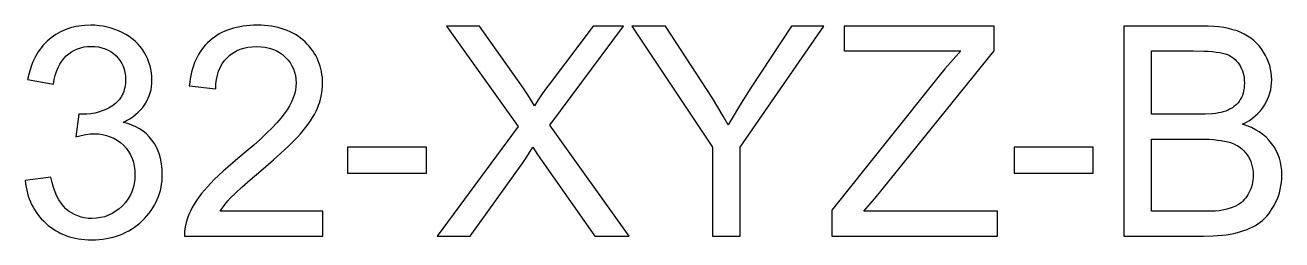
# Model space of a CAD drawing. Header units: millimetres. Extents: x -6.5 to 6.5, y -1.1 to 1.1.
import ezdxf

# ---------------------------------------------------------------- set-up
doc = ezdxf.new("R2010")
doc.units = ezdxf.units.MM
doc.layers.add('LASER_MARK', color=7, linetype='Continuous')

msp = doc.modelspace()

# ---------------------------------------------------------------- linework, layer by layer
at = {"layer": 'LASER_MARK'}
for points in [[(-6.195, -0.458), (-6.459, -0.493), (-6.455, -0.527), (-6.45, -0.559), (-6.443, -0.591), (-6.436, -0.622), (-6.427, -0.652), (-6.417, -0.681), (-6.405, -0.71), (-6.392, -0.737), (-6.378, -0.764), (-6.363, -0.79), (-6.347, -0.816), (-6.329, -0.84), (-6.31, -0.864), (-6.29, -0.887), (-6.268, -0.91), (-6.245, -0.931), (-6.222, -0.952), (-6.197, -0.971), (-6.172, -0.989), (-6.146, -1.005), (-6.119, -1.02), (-6.091, -1.034), (-6.063, -1.047), (-6.034, -1.058), (-6.004, -1.068), (-5.974, -1.076), (-5.942, -1.084), (-5.91, -1.089), (-5.878, -1.094), (-5.844, -1.097), (-5.81, -1.099), (-5.775, -1.1), (-5.736, -1.099), (-5.698, -1.097), (-5.661, -1.093), (-5.624, -1.088), (-5.589, -1.081), (-5.554, -1.072), (-5.52, -1.062), (-5.488, -1.051), (-5.455, -1.038), (-5.424, -1.023), (-5.394, -1.007), (-5.364, -0.99), (-5.336, -0.971), (-5.308, -0.95), (-5.281, -0.928), (-5.255, -0.904), (-5.23, -0.879), (-5.207, -0.854), (-5.185, -0.827), (-5.165, -0.801), (-5.146, -0.773), (-5.129, -0.745), (-5.114, -0.716), (-5.101, -0.686), (-5.088, -0.656), (-5.078, -0.625), (-5.069, -0.594), (-5.062, -0.562), (-5.056, -0.529), (-5.052, -0.495), (-5.05, -0.461), (-5.049, -0.426), (-5.051, -0.375), (-5.056, -0.326), (-5.064, -0.279), (-5.076, -0.235), (-5.09, -0.192), (-5.109, -0.152), (-5.13, -0.114), (-5.155, -0.079), (-5.183, -0.045), (-5.213, -0.015), (-5.246, 0.012), (-5.282, 0.037), (-5.32, 0.058), (-5.361, 0.076), (-5.405, 0.092), (-5.452, 0.104), (-5.416, 0.122), (-5.383, 0.141), (-5.352, 0.162), (-5.323, 0.184), (-5.296, 0.207), (-5.272, 0.232), (-5.25, 0.258), (-5.23, 0.286), (-5.212, 0.315), (-5.197, 0.345), (-5.184, 0.376), (-5.174, 0.407), (-5.165, 0.439), (-5.16, 0.472), (-5.156, 0.506), (-5.155, 0.54), (-5.156, 0.577), (-5.16, 0.613), (-5.166, 0.648), (-5.175, 0.683), (-5.186, 0.718), (-5.199, 0.752), (-5.215, 0.785), (-5.233, 0.818), (-5.254, 0.85), (-5.277, 0.88), (-5.302, 0.908), (-5.329, 0.935), (-5.359, 0.96), (-5.391, 0.983), (-5.424, 1.005), (-5.46, 1.024), (-5.498, 1.042), (-5.536, 1.057), (-5.576, 1.07), (-5.616, 1.081), (-5.657, 1.089), (-5.699, 1.095), (-5.741, 1.099), (-5.785, 1.1), (-5.847, 1.098), (-5.878, 1.095), (-5.907, 1.091), (-5.936, 1.086), (-5.965, 1.079), (-5.992, 1.072), (-6.02, 1.063), (-6.046, 1.054), (-6.072, 1.043), (-6.097, 1.031), (-6.121, 1.018), (-6.145, 1.004), (-6.168, 0.988), (-6.19, 0.972), (-6.212, 0.954), (-6.233, 0.935), (-6.253, 0.915), (-6.272, 0.895), (-6.29, 0.873), (-6.308, 0.851), (-6.324, 0.827), (-6.339, 0.803), (-6.353, 0.778), (-6.367, 0.752), (-6.379, 0.724), (-6.39, 0.696), (-6.401, 0.667), (-6.419, 0.607), (-6.433, 0.542), (-6.168, 0.495), (-6.16, 0.542), (-6.149, 0.586), (-6.136, 0.627), (-6.12, 0.665), (-6.103, 0.699), (-6.083, 0.731), (-6.061, 0.76), (-6.036, 0.786), (-6.01, 0.808), (-5.981, 0.828), (-5.952, 0.845), (-5.92, 0.858), (-5.887, 0.869), (-5.853, 0.877), (-5.817, 0.881), (-5.779, 0.883), (-5.741, 0.881), (-5.705, 0.877), (-5.67, 0.869), (-5.638, 0.859), (-5.607, 0.845), (-5.578, 0.829), (-5.55, 0.81), (-5.525, 0.787), (-5.502, 0.763), (-5.482, 0.736), (-5.465, 0.709), (-5.451, 0.679), (-5.44, 0.648), (-5.433, 0.616), (-5.428, 0.582), (-5.427, 0.546), (-5.429, 0.502), (-5.435, 0.461), (-5.44, 0.441), (-5.446, 0.422), (-5.452, 0.404), (-5.46, 0.387), (-5.469, 0.37), (-5.479, 0.354), (-5.49, 0.339), (-5.503, 0.325), (-5.516, 0.311), (-5.53, 0.298), (-5.545, 0.286), (-5.562, 0.275), (-5.596, 0.254), (-5.631, 0.236), (-5.668, 0.221), (-5.705, 0.209), (-5.744, 0.199), (-5.783, 0.192), (-5.824, 0.188), (-5.866, 0.187), (-5.908, 0.189), (-5.938, -0.043), (-5.884, -0.03), (-5.835, -0.021), (-5.791, -0.015), (-5.751, -0.013), (-5.706, -0.015), (-5.663, -0.021), (-5.623, -0.03), (-5.584, -0.043), (-5.547, -0.059), (-5.512, -0.08), (-5.479, -0.104), (-5.449, -0.131), (-5.421, -0.162), (-5.397, -0.195), (-5.376, -0.229), (-5.359, -0.266), (-5.346, -0.304), (-5.337, -0.345), (-5.331, -0.387), (-5.33, -0.432), (-5.332, -0.479), (-5.338, -0.523), (-5.348, -0.566), (-5.362, -0.607), (-5.38, -0.646), (-5.402, -0.683), (-5.428, -0.719), (-5.458, -0.752), (-5.491, -0.782), (-5.526, -0.808), (-5.563, -0.831), (-5.601, -0.849), (-5.641, -0.863), (-5.684, -0.873), (-5.727, -0.879), (-5.773, -0.881), (-5.812, -0.88), (-5.849, -0.875), (-5.884, -0.867), (-5.918, -0.856), (-5.951, -0.842), (-5.982, -0.825), (-6.012, -0.805), (-6.04, -0.782), (-6.066, -0.755), (-6.09, -0.725), (-6.113, -0.69), (-6.133, -0.652), (-6.152, -0.609), (-6.168, -0.563), (-6.182, -0.512)], [(-3.398, -0.808), (-4.454, -0.808), (-4.431, -0.772), (-4.404, -0.736), (-4.375, -0.7), (-4.343, -0.665), (-4.298, -0.621), (-4.233, -0.561), (-4.146, -0.485), (-4.037, -0.394), (-3.905, -0.28), (-3.793, -0.178), (-3.744, -0.133), (-3.701, -0.09), (-3.663, -0.051), (-3.63, -0.015), (-3.6, 0.02), (-3.573, 0.054), (-3.548, 0.087), (-3.525, 0.12), (-3.504, 0.153), (-3.485, 0.185), (-3.469, 0.217), (-3.454, 0.248), (-3.442, 0.279), (-3.431, 0.311), (-3.422, 0.342), (-3.415, 0.374), (-3.409, 0.406), (-3.405, 0.438), (-3.402, 0.47), (-3.401, 0.502), (-3.402, 0.534), (-3.404, 0.565), (-3.408, 0.595), (-3.413, 0.624), (-3.419, 0.653), (-3.427, 0.681), (-3.436, 0.709), (-3.446, 0.736), (-3.458, 0.762), (-3.472, 0.788), (-3.487, 0.813), (-3.503, 0.837), (-3.521, 0.861), (-3.54, 0.884), (-3.56, 0.906), (-3.582, 0.928), (-3.605, 0.949), (-3.629, 0.968), (-3.654, 0.987), (-3.68, 1.003), (-3.707, 1.019), (-3.736, 1.033), (-3.765, 1.046), (-3.795, 1.057), (-3.826, 1.067), (-3.858, 1.076), (-3.891, 1.083), (-3.926, 1.089), (-3.961, 1.094), (-3.997, 1.097), (-4.034, 1.099), (-4.072, 1.1), (-4.11, 1.099), (-4.147, 1.098), (-4.183, 1.094), (-4.218, 1.09), (-4.252, 1.084), (-4.285, 1.078), (-4.317, 1.07), (-4.348, 1.06), (-4.378, 1.05), (-4.407, 1.038), (-4.436, 1.025), (-4.463, 1.01), (-4.489, 0.995), (-4.514, 0.978), (-4.538, 0.96), (-4.562, 0.941), (-4.584, 0.92), (-4.605, 0.899), (-4.624, 0.876), (-4.643, 0.852), (-4.66, 0.827), (-4.676, 0.801), (-4.691, 0.774), (-4.705, 0.745), (-4.718, 0.716), (-4.729, 0.685), (-4.739, 0.653), (-4.748, 0.62), (-4.756, 0.586), (-4.762, 0.551), (-4.767, 0.515), (-4.772, 0.477), (-4.5, 0.449), (-4.498, 0.499), (-4.492, 0.545), (-4.483, 0.589), (-4.47, 0.63), (-4.454, 0.668), (-4.434, 0.704), (-4.411, 0.737), (-4.384, 0.767), (-4.354, 0.793), (-4.322, 0.817), (-4.287, 0.836), (-4.25, 0.853), (-4.211, 0.865), (-4.169, 0.874), (-4.125, 0.879), (-4.078, 0.881), (-4.034, 0.879), (-3.992, 0.874), (-3.952, 0.866), (-3.915, 0.854), (-3.879, 0.839), (-3.846, 0.82), (-3.815, 0.799), (-3.785, 0.773), (-3.759, 0.745), (-3.736, 0.716), (-3.717, 0.685), (-3.701, 0.653), (-3.689, 0.619), (-3.68, 0.584), (-3.675, 0.547), (-3.673, 0.508), (-3.675, 0.47), (-3.681, 0.432), (-3.69, 0.393), (-3.704, 0.354), (-3.721, 0.314), (-3.742, 0.273), (-3.767, 0.232), (-3.796, 0.19), (-3.831, 0.146), (-3.872, 0.099), (-3.921, 0.047), (-3.977, -0.008), (-4.04, -0.067), (-4.109, -0.129), (-4.187, -0.196), (-4.271, -0.266), (-4.377, -0.356), (-4.425, -0.398), (-4.47, -0.44), (-4.512, -0.48), (-4.55, -0.519), (-4.585, -0.556), (-4.617, -0.592), (-4.646, -0.627), (-4.672, -0.663), (-4.697, -0.698), (-4.72, -0.734), (-4.741, -0.77), (-4.759, -0.806), (-4.776, -0.842), (-4.791, -0.878), (-4.805, -0.923), (-4.815, -0.968), (-4.821, -1.015), (-4.821, -1.062), (-3.398, -1.062)], [(-2.225, -1.062), (-1.883, -1.062), (-1.342, -0.311), (-1.301, -0.249), (-1.24, -0.15), (-1.192, -0.225), (-1.146, -0.294), (-0.604, -1.062), (-0.251, -1.062), (-1.066, 0.076), (-0.31, 1.091), (-0.62, 1.091), (-1.053, 0.52), (-1.101, 0.457), (-1.145, 0.395), (-1.186, 0.334), (-1.223, 0.275), (-1.253, 0.326), (-1.292, 0.387), (-1.34, 0.458), (-1.397, 0.539), (-1.787, 1.091), (-2.127, 1.091), (-1.392, 0.06)], [(0.607, -1.062), (0.891, -1.062), (0.891, -0.15), (1.751, 1.091), (1.419, 1.091), (1.002, 0.458), (0.935, 0.355), (0.874, 0.257), (0.818, 0.165), (0.767, 0.078), (0.715, 0.169), (0.661, 0.26), (0.606, 0.351), (0.548, 0.442), (0.123, 1.091), (-0.223, 1.091), (0.607, -0.15)], [(1.834, -1.062), (3.536, -1.062), (3.536, -0.808), (2.162, -0.808), (2.293, -0.656), (3.501, 0.837), (3.501, 1.091), (1.959, 1.091), (1.959, 0.837), (3.16, 0.837), (3.107, 0.78), (3.052, 0.719), (2.995, 0.653), (2.937, 0.582), (1.834, -0.797)], [(4.833, -1.062), (5.654, -1.062), (5.753, -1.06), (5.799, -1.057), (5.844, -1.053), (5.886, -1.048), (5.927, -1.042), (5.965, -1.034), (6.002, -1.026), (6.036, -1.016), (6.069, -1.006), (6.101, -0.994), (6.131, -0.981), (6.16, -0.967), (6.187, -0.952), (6.213, -0.936), (6.237, -0.919), (6.26, -0.901), (6.282, -0.88), (6.304, -0.858), (6.324, -0.834), (6.343, -0.808), (6.361, -0.78), (6.379, -0.75), (6.395, -0.719), (6.41, -0.686), (6.423, -0.653), (6.434, -0.618), (6.443, -0.584), (6.45, -0.548), (6.455, -0.512), (6.458, -0.475), (6.459, -0.438), (6.457, -0.391), (6.452, -0.347), (6.444, -0.304), (6.433, -0.262), (6.418, -0.222), (6.4, -0.184), (6.379, -0.147), (6.354, -0.112), (6.326, -0.078), (6.296, -0.048), (6.263, -0.019), (6.226, 0.006), (6.187, 0.029), (6.146, 0.05), (6.101, 0.068), (6.054, 0.084), (6.09, 0.103), (6.125, 0.124), (6.156, 0.146), (6.186, 0.17), (6.213, 0.196), (6.238, 0.222), (6.26, 0.251), (6.28, 0.281), (6.297, 0.311), (6.313, 0.342), (6.325, 0.374), (6.336, 0.406), (6.344, 0.439), (6.35, 0.472), (6.354, 0.506), (6.355, 0.54), (6.353, 0.577), (6.349, 0.614), (6.343, 0.65), (6.334, 0.686), (6.322, 0.721), (6.307, 0.756), (6.29, 0.79), (6.27, 0.825), (6.248, 0.857), (6.224, 0.888), (6.198, 0.917), (6.17, 0.943), (6.139, 0.967), (6.107, 0.989), (6.073, 1.008), (6.037, 1.026), (5.998, 1.041), (5.956, 1.054), (5.911, 1.066), (5.863, 1.075), (5.812, 1.082), (5.758, 1.087), (5.701, 1.09), (5.641, 1.091), (4.833, 1.091)], [(5.118, 0.187), (5.118, 0.837), (5.548, 0.837), (5.656, 0.835), (5.703, 0.833), (5.746, 0.83), (5.785, 0.825), (5.82, 0.82), (5.85, 0.814), (5.876, 0.807), (5.899, 0.799), (5.921, 0.789), (5.941, 0.777), (5.96, 0.764), (5.978, 0.749), (5.994, 0.733), (6.009, 0.715), (6.023, 0.695), (6.035, 0.675), (6.045, 0.653), (6.054, 0.631), (6.061, 0.607), (6.067, 0.583), (6.071, 0.559), (6.073, 0.533), (6.074, 0.507), (6.073, 0.479), (6.071, 0.453), (6.066, 0.427), (6.06, 0.403), (6.053, 0.38), (6.043, 0.359), (6.032, 0.338), (6.019, 0.319), (6.005, 0.301), (5.988, 0.284), (5.97, 0.269), (5.951, 0.254), (5.929, 0.242), (5.906, 0.23), (5.882, 0.22), (5.855, 0.211), (5.833, 0.206), (5.808, 0.201), (5.779, 0.196), (5.746, 0.193), (5.672, 0.188), (5.584, 0.187)], [(5.118, -0.808), (5.118, -0.068), (5.616, -0.068), (5.713, -0.07), (5.757, -0.073), (5.798, -0.077), (5.835, -0.082), (5.87, -0.088), (5.902, -0.095), (5.931, -0.104), (5.958, -0.113), (5.983, -0.125), (6.006, -0.138), (6.029, -0.153), (6.049, -0.169), (6.068, -0.187), (6.086, -0.207), (6.102, -0.228), (6.117, -0.251), (6.129, -0.275), (6.14, -0.299), (6.148, -0.325), (6.155, -0.352), (6.16, -0.379), (6.163, -0.408), (6.164, -0.438), (6.163, -0.463), (6.161, -0.488), (6.158, -0.511), (6.153, -0.534), (6.147, -0.557), (6.14, -0.578), (6.131, -0.599), (6.121, -0.619), (6.11, -0.638), (6.098, -0.656), (6.086, -0.673), (6.073, -0.688), (6.059, -0.703), (6.044, -0.716), (6.029, -0.728), (6.013, -0.739), (5.977, -0.758), (5.938, -0.774), (5.895, -0.787), (5.848, -0.797), (5.815, -0.802), (5.772, -0.805), (5.718, -0.807), (5.654, -0.808)], [(-3.144, -0.416), (-2.332, -0.416), (-2.332, -0.15), (-3.144, -0.15)], [(3.707, -0.416), (4.519, -0.416), (4.519, -0.15), (3.707, -0.15)]]:
    msp.add_lwpolyline(points, close=True, dxfattribs=at)

doc.saveas('drawing.dxf')
